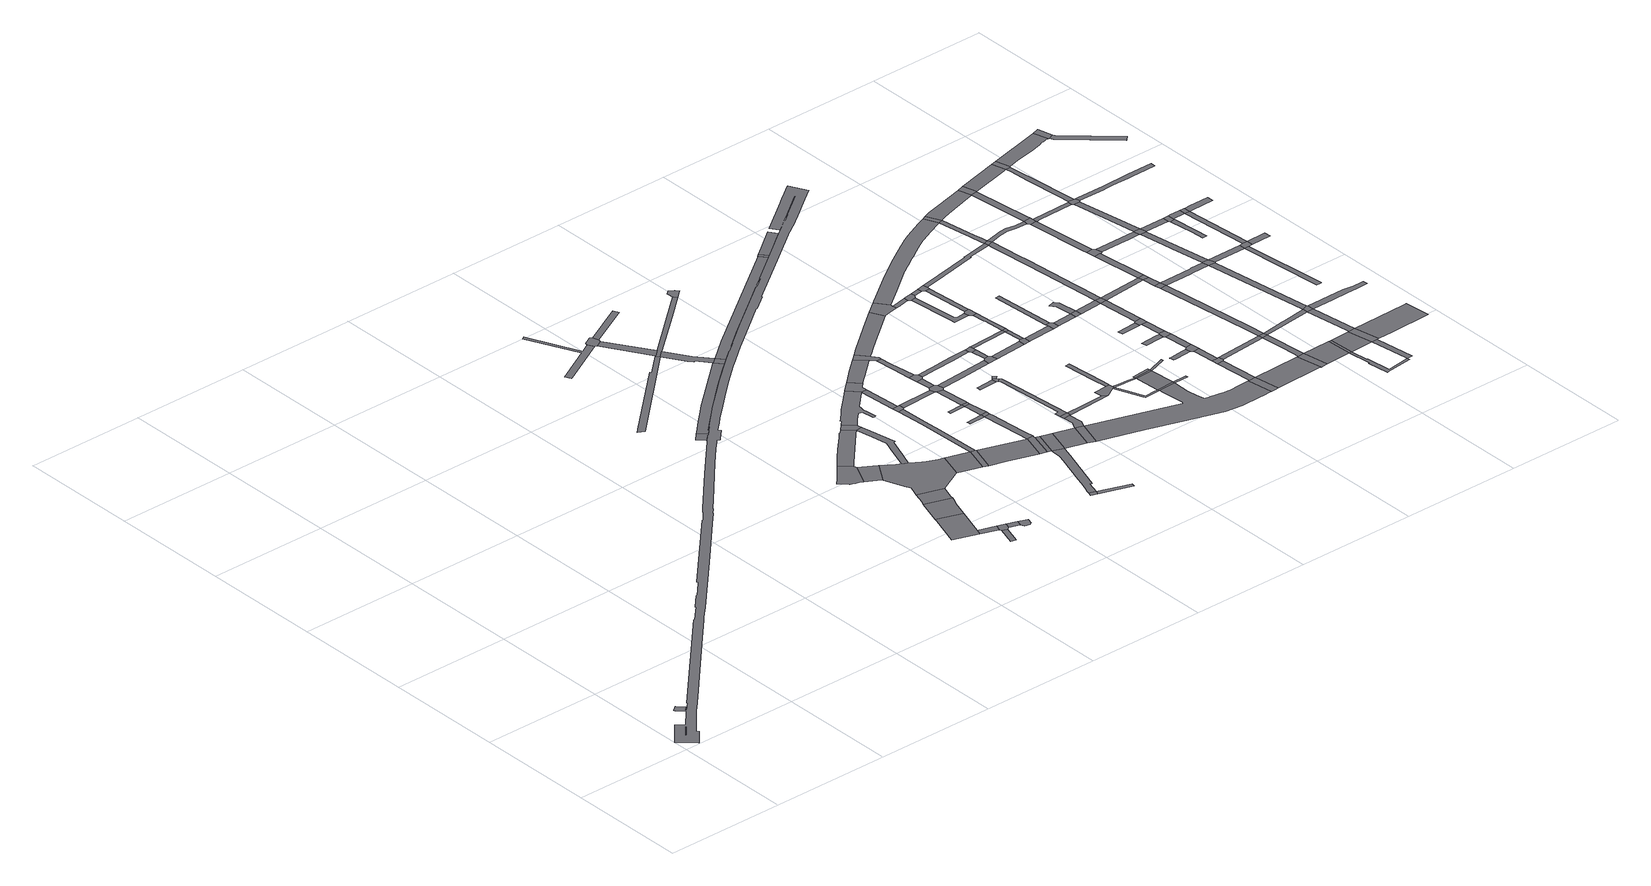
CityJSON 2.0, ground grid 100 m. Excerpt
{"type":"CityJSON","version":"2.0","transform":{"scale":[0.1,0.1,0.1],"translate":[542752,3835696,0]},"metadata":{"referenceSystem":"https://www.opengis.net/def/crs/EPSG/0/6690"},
"CityObjects":{
"road1":{"type":"Road","attributes":{"RoadStructureAttribute.sectionType":"1"},"geometry":[{"type":"MultiSurface","lod":"1","boundaries":[[[0,1,2,3,4,5,6,7,8,9,10,11,12,13,14,15,16,17,18,19,20,21,22,23,24,25,26,27,28,29,30,31,32,33,34,35,36,37,38,39,40,41,42,43,44,45,46,47,48,49,50,51,52,53,54,55,56,57,58,59,60,61,62,63,64,65,66,67,68,69,70,71,72,73,74,75,76,77,78,79,80,81,82,83,84,85,86,87,88,89,90,91,92,93,94,95,96,97,98,99,100,101,102,103,104,105,106,107,108,109,110,111,112,113,114,115,116,117,118,119,120,121,122,123,124,125,126,127,128,129,130,131,132,133,134,135,136,137,138,139,140,141,142,143,144,145,146,147,148]]]}]},
"road2":{"type":"Road","geometry":[{"type":"MultiSurface","lod":"1","boundaries":[[[149,150,151,152,153,154]]]}]},
"road3":{"type":"Road","geometry":[{"type":"MultiSurface","lod":"1","boundaries":[[[155,156,157,158,159,160]]]}]},
"road4":{"type":"Road","attributes":{"RoadStructureAttribute.sectionType":"1"},"geometry":[{"type":"MultiSurface","lod":"1","boundaries":[[[153,152,161,162]]]}]},
"road5":{"type":"Road","geometry":[{"type":"MultiSurface","lod":"1","boundaries":[[[163,164,165,166]]]}]},
"road6":{"type":"Road","attributes":{"RoadStructureAttribute.sectionType":"1"},"geometry":[{"type":"MultiSurface","lod":"1","boundaries":[[[167,149,154,168,169,170]]]}]},
"road7":{"type":"Road","geometry":[{"type":"MultiSurface","lod":"1","boundaries":[[[171,172,173,174,175,176,177,178,179,180,181,182,183,184,185,186]]]}]},
"road8":{"type":"Road","geometry":[{"type":"MultiSurface","lod":"1","boundaries":[[[162,161,163,166,187,188]]]}]},
"road9":{"type":"Road","attributes":{"RoadStructureAttribute.sectionType":"1"},"geometry":[{"type":"MultiSurface","lod":"1","boundaries":[[[188,187,189,190]]]}]},
"road10":{"type":"Road","attributes":{"RoadStructureAttribute.sectionType":"1"},"geometry":[{"type":"MultiSurface","lod":"1","boundaries":[[[191,192,167,170,193,194]]]}]},
"road11":{"type":"Road","attributes":{"RoadStructureAttribute.sectionType":"1"},"geometry":[{"type":"MultiSurface","lod":"1","boundaries":[[[184,183,195,196,197]]]}]},
"road12":{"type":"Road","geometry":[{"type":"MultiSurface","lod":"1","boundaries":[[[190,189,198,199,200,201,202]]]}]},
"road13":{"type":"Road","attributes":{"RoadStructureAttribute.sectionType":"1"},"geometry":[{"type":"MultiSurface","lod":"1","boundaries":[[[203,204,205,206,207,208,209]]]}]},
"road14":{"type":"Road","geometry":[{"type":"MultiSurface","lod":"1","boundaries":[[[210,211,197,196,212,213,214,215,191,194,216,217,218,219,220,221,222,223,224,225]]]}]},
"road15":{"type":"Road","attributes":{"RoadStructureAttribute.sectionType":"1"},"geometry":[{"type":"MultiSurface","lod":"1","boundaries":[[[226,227,228,229,230,231,232,233,171,186,234,235,236,237,238,239,240]]]}]},
"road16":{"type":"Road","attributes":{"RoadStructureAttribute.sectionType":"1"},"geometry":[{"type":"MultiSurface","lod":"1","boundaries":[[[241,242,243,244,245,246,247,248,249,250]]]}]},
"road17":{"type":"Road","attributes":{"RoadStructureAttribute.sectionType":"1"},"geometry":[{"type":"MultiSurface","lod":"1","boundaries":[[[251,252,253,254,255,256,257,258,259,155,160,260,261,262,263,264,265,266]]]}]},
"road18":{"type":"Road","attributes":{"RoadStructureAttribute.sectionType":"1"},"geometry":[{"type":"MultiSurface","lod":"1","boundaries":[[[267,268,269,270,271,272,240,273,274,275,276,225,224]]]}]},
"road19":{"type":"Road","geometry":[{"type":"MultiSurface","lod":"1","boundaries":[[[277,278,279,280,281,282,250,249,283,284,285,286]]]}]},
"road20":{"type":"Road","geometry":[{"type":"MultiSurface","lod":"1","boundaries":[[[287,226,240,272,288,289]]]}]},
"road21":{"type":"Road","attributes":{"RoadStructureAttribute.sectionType":"1"},"geometry":[{"type":"MultiSurface","lod":"1","boundaries":[[[290,219,218,291,292]]]}]},
"road22":{"type":"Road","attributes":{"RoadStructureAttribute.sectionType":"1"},"geometry":[{"type":"MultiSurface","lod":"1","boundaries":[[[293,284,283,294,295]]]}]},
"road23":{"type":"Road","geometry":[{"type":"MultiSurface","lod":"1","boundaries":[[[292,291,296,297,298]]]}]},
"road24":{"type":"Road","geometry":[{"type":"MultiSurface","lod":"1","boundaries":[[[299,300,301,302]]]}]},
"road25":{"type":"Road","geometry":[{"type":"MultiSurface","lod":"1","boundaries":[[[303,304,209,305,306,307,308,251,309]]]}]},
"road26":{"type":"Road","attributes":{"RoadStructureAttribute.sectionType":"1"},"geometry":[{"type":"MultiSurface","lod":"1","boundaries":[[[310,311,312,313,314,315,316,317,318,287,289,319,320,321,322,323,324,325,326,327,328,329,330,331,332,333,334,335]]]}]},
"road27":{"type":"Road","attributes":{"RoadStructureAttribute.sectionType":"1"},"geometry":[{"type":"MultiSurface","lod":"1","boundaries":[[[336,337,286,285,338]]]}]},
"road28":{"type":"Road","geometry":[{"type":"MultiSurface","lod":"1","boundaries":[[[309,251,266,339,340]]]}]},
"road29":{"type":"Road","attributes":{"RoadStructureAttribute.sectionType":"1"},"geometry":[{"type":"MultiSurface","lod":"1","boundaries":[[[341,342,343,344,345,346,347,292,298]]]}]},
"road30":{"type":"Road","attributes":{"RoadStructureAttribute.sectionType":"1"},"geometry":[{"type":"MultiSurface","lod":"1","boundaries":[[[348,349,350,302,301]]]}]},
"road31":{"type":"Road","attributes":{"RoadStructureAttribute.sectionType":"1"},"geometry":[{"type":"MultiSurface","lod":"1","boundaries":[[[351,352,297,296,353,354,355]]]}]},
"road32":{"type":"Road","attributes":{"RoadStructureAttribute.sectionType":"1"},"geometry":[{"type":"MultiSurface","lod":"1","boundaries":[[[356,357,358,359,360,361,362,363,364,365,299,302,366,367,368,369,370]]]}]},
"road33":{"type":"Road","geometry":[{"type":"MultiSurface","lod":"1","boundaries":[[[371,372,373,344,343,374]]]}]},
"road34":{"type":"Road","attributes":{"RoadStructureAttribute.sectionType":"1"},"geometry":[{"type":"MultiSurface","lod":"1","boundaries":[[[375,335,376,373,372]]]}]},
"road35":{"type":"Road","attributes":{"RoadStructureAttribute.sectionType":"1"},"geometry":[{"type":"MultiSurface","lod":"1","boundaries":[[[377,378,295,294,203,209,304,379,380,381]]]}]},
"road36":{"type":"Road","geometry":[{"type":"MultiSurface","lod":"1","boundaries":[[[382,310,335,375,383,384,385]]]}]},
"road37":{"type":"Road","geometry":[{"type":"MultiSurface","lod":"1","boundaries":[[[386,387,355,354,388,389]]]}]},
"road38":{"type":"Road","attributes":{"RoadStructureAttribute.sectionType":"1"},"geometry":[{"type":"MultiSurface","lod":"1","boundaries":[[[389,388,356,390]]]}]},
"road39":{"type":"Road","geometry":[{"type":"MultiSurface","lod":"1","boundaries":[[[391,392,393,394,395]]]}]},
"road40":{"type":"Road","attributes":{"RoadStructureAttribute.sectionType":"1"},"geometry":[{"type":"MultiSurface","lod":"1","boundaries":[[[396,371,374,397]]]}]},
"road41":{"type":"Road","geometry":[{"type":"MultiSurface","lod":"1","boundaries":[[[390,356,370,398]]]}]},
"road42":{"type":"Road","geometry":[{"type":"MultiSurface","lod":"1","boundaries":[[[399,400,401,402,403]]]}]},
"road43":{"type":"Road","attributes":{"RoadStructureAttribute.sectionType":"1"},"geometry":[{"type":"MultiSurface","lod":"1","boundaries":[[[404,405,406,407,395,408,355,387]]]}]},
"road44":{"type":"Road","geometry":[{"type":"MultiSurface","lod":"1","boundaries":[[[409,391,395,407]]]}]},
"road45":{"type":"Road","attributes":{"RoadStructureAttribute.sectionType":"1"},"geometry":[{"type":"MultiSurface","lod":"1","boundaries":[[[410,411,412,382,385,413,414,415,416]]]}]},
"road46":{"type":"Road","attributes":{"RoadStructureAttribute.sectionType":"1"},"geometry":[{"type":"MultiSurface","lod":"1","boundaries":[[[417,403,418,419,420,391,409]]]}]},
"road47":{"type":"Road","geometry":[{"type":"MultiSurface","lod":"1","boundaries":[[[421,399,403,417]]]}]},
"road48":{"type":"Road","attributes":{"RoadStructureAttribute.sectionType":"1"},"geometry":[{"type":"MultiSurface","lod":"1","boundaries":[[[398,370,422,423]]]}]},
"road49":{"type":"Road","attributes":{"RoadStructureAttribute.sectionType":"1"},"geometry":[{"type":"MultiSurface","lod":"1","boundaries":[[[424,425,399,421,426,427]]]}]},
"road50":{"type":"Road","geometry":[{"type":"MultiSurface","lod":"1","boundaries":[[[428,429,396,397,424,427,430,431]]]}]},
"road51":{"type":"Road","attributes":{"RoadStructureAttribute.sectionType":"1"},"geometry":[{"type":"MultiSurface","lod":"1","boundaries":[[[432,433,429,428]]]}]},
"road52":{"type":"Road","geometry":[{"type":"MultiSurface","lod":"1","boundaries":[[[423,422,434,435]]]}]},
"road53":{"type":"Road","geometry":[{"type":"MultiSurface","lod":"1","boundaries":[[[436,437,438,433,432,439,440]]]}]},
"road54":{"type":"Road","geometry":[{"type":"MultiSurface","lod":"1","boundaries":[[[441,410,416,442,443,444,445,446]]]}]},
"road55":{"type":"Road","attributes":{"RoadStructureAttribute.sectionType":"1"},"geometry":[{"type":"MultiSurface","lod":"1","boundaries":[[[447,448,443,442,449,438,437]]]}]},
"road56":{"type":"Road","geometry":[{"type":"MultiSurface","lod":"1","boundaries":[[[450,451,452,377,381,453,454,455,456]]]}]},
"road57":{"type":"Road","attributes":{"RoadStructureAttribute.sectionType":"1"},"geometry":[{"type":"MultiSurface","lod":"1","boundaries":[[[457,458,459,460,423,435]]]}]},
"road58":{"type":"Road","attributes":{"RoadStructureAttribute.sectionType":"1"},"geometry":[{"type":"MultiSurface","lod":"1","boundaries":[[[461,462,340,339,463,464,465,466,467,468,469,470,471,472,473,474,475]]]}]},
"road59":{"type":"Road","geometry":[{"type":"MultiSurface","lod":"1","boundaries":[[[476,477,459,458,478]]]}]},
"road60":{"type":"Road","attributes":{"RoadStructureAttribute.sectionType":"1"},"geometry":[{"type":"MultiSurface","lod":"1","boundaries":[[[479,480,481,482]]]}]},
"road61":{"type":"Road","attributes":{"RoadStructureAttribute.sectionType":"1"},"geometry":[{"type":"MultiSurface","lod":"1","boundaries":[[[483,431,430,484,485]]]}]},
"road62":{"type":"Road","attributes":{"RoadStructureAttribute.sectionType":"1"},"geometry":[{"type":"MultiSurface","lod":"1","boundaries":[[[486,487,488,489,490,491,492,493,477,476]]]}]},
"road63":{"type":"Road","attributes":{"RoadStructureAttribute.sectionType":"1"},"geometry":[{"type":"MultiSurface","lod":"1","boundaries":[[[494,495,496,497,498,499,500,440,439,501,502,503,504,505]]]}]},
"road64":{"type":"Road","geometry":[{"type":"MultiSurface","lod":"1","boundaries":[[[506,479,482,507,489,488,508]]]}]},
"road65":{"type":"Road","geometry":[{"type":"MultiSurface","lod":"1","boundaries":[[[509,510,506,508]]]}]},
"road66":{"type":"Road","attributes":{"RoadStructureAttribute.sectionType":"1"},"geometry":[{"type":"MultiSurface","lod":"1","boundaries":[[[511,512,513,514,515,441,446,516,517,518,519,520,521]]]}]},
"road67":{"type":"Road","attributes":{"RoadStructureAttribute.sectionType":"1"},"geometry":[{"type":"MultiSurface","lod":"1","boundaries":[[[522,523,476,478,524,525]]]}]},
"road68":{"type":"Road","geometry":[{"type":"MultiSurface","lod":"1","boundaries":[[[526,527,483,485,528,529]]]}]},
"road69":{"type":"Road","attributes":{"RoadStructureAttribute.sectionType":"1"},"geometry":[{"type":"MultiSurface","lod":"1","boundaries":[[[530,531,527,526]]]}]},
"road70":{"type":"Road","geometry":[{"type":"MultiSurface","lod":"1","boundaries":[[[532,533,534,494,505,531,530,535]]]}]},
"road71":{"type":"Road","geometry":[{"type":"MultiSurface","lod":"1","boundaries":[[[536,537,538,522,525,539,540,541]]]}]},
"road72":{"type":"Road","geometry":[{"type":"MultiSurface","lod":"1","boundaries":[[[542,543,544,545,546,547,548,549,550,551,552,553,554,555,556,557,558,559,560,435,434,561,562,563,564,565,566,567,568,569]]]}]},
"road73":{"type":"Road","geometry":[{"type":"MultiSurface","lod":"1","boundaries":[[[570,511,521,571,572,573,574,575]]]}]},
"road74":{"type":"Road","attributes":{"RoadStructureAttribute.sectionType":"1"},"geometry":[{"type":"MultiSurface","lod":"1","boundaries":[[[576,529,528,577]]]}]},
"road75":{"type":"Road","attributes":{"RoadStructureAttribute.sectionType":"1"},"geometry":[{"type":"MultiSurface","lod":"1","boundaries":[[[578,579,580,581,537,536]]]}]},
"road76":{"type":"Road","attributes":{"RoadStructureAttribute.sectionType":"1"},"geometry":[{"type":"MultiSurface","lod":"1","boundaries":[[[582,583,584,585,540,539,586,587,588,589,554,590]]]}]},
"road77":{"type":"Road","attributes":{"RoadStructureAttribute.sectionType":"1"},"geometry":[{"type":"MultiSurface","lod":"1","boundaries":[[[591,592,532,535,593]]]}]},
"road78":{"type":"Road","attributes":{"RoadStructureAttribute.sectionType":"1"},"geometry":[{"type":"MultiSurface","lod":"1","boundaries":[[[594,595,541,540,596,597,598,599]]]}]},
"road79":{"type":"Road","attributes":{"RoadStructureAttribute.sectionType":"1"},"geometry":[{"type":"MultiSurface","lod":"1","boundaries":[[[600,601,602,603,573,572,604,605,606,607]]]}]},
"road80":{"type":"Road","geometry":[{"type":"MultiSurface","lod":"1","boundaries":[[[608,609,461,475,610]]]}]},
"road81":{"type":"Road","geometry":[{"type":"MultiSurface","lod":"1","boundaries":[[[611,612,576,577,613,614,615]]]}]},
"road82":{"type":"Road","geometry":[{"type":"MultiSurface","lod":"1","boundaries":[[[616,590,554,553]]]}]},
"road83":{"type":"Road","attributes":{"RoadStructureAttribute.sectionType":"1"},"geometry":[{"type":"MultiSurface","lod":"1","boundaries":[[[617,593,611,615]]]}]},
"road84":{"type":"Road","attributes":{"RoadStructureAttribute.sectionType":"1"},"geometry":[{"type":"MultiSurface","lod":"1","boundaries":[[[618,598,619,590,616]]]}]},
"road85":{"type":"Road","geometry":[{"type":"MultiSurface","lod":"1","boundaries":[[[620,591,593,617]]]}]},
"road86":{"type":"Road","attributes":{"RoadStructureAttribute.sectionType":"1"},"geometry":[{"type":"MultiSurface","lod":"1","boundaries":[[[621,622,623,624,625,626,627,628,629,630,631,632,633]]]}]},
"road87":{"type":"Road","geometry":[{"type":"MultiSurface","lod":"1","boundaries":[[[634,635,600,607,636,626,625,637]]]}]},
"road88":{"type":"Road","geometry":[{"type":"MultiSurface","lod":"1","boundaries":[[[638,599,598,618]]]}]},
"road89":{"type":"Road","geometry":[{"type":"MultiSurface","lod":"1","boundaries":[[[639,640,641,599,638]]]}]},
"road90":{"type":"Road","attributes":{"RoadStructureAttribute.sectionType":"1"},"geometry":[{"type":"MultiSurface","lod":"1","boundaries":[[[642,643,644,645,646,647,591,620]]]}]},
"road91":{"type":"Road","geometry":[{"type":"MultiSurface","lod":"1","boundaries":[[[648,649,650,651,652,653,654,633,632,655,644,643]]]}]},
"road92":{"type":"Road","attributes":{"RoadStructureAttribute.sectionType":"1"},"geometry":[{"type":"MultiSurface","lod":"1","boundaries":[[[656,657,658,608,610,659]]]}]},
"road93":{"type":"Road","attributes":{"RoadStructureAttribute.sectionType":"1"},"geometry":[{"type":"MultiSurface","lod":"1","boundaries":[[[660,614,613,661,662]]]}]},
"road94":{"type":"Road","attributes":{"RoadStructureAttribute.sectionType":"1"},"geometry":[{"type":"MultiSurface","lod":"1","boundaries":[[[663,634,637,664,665]]]}]},
"road95":{"type":"Road","geometry":[{"type":"MultiSurface","lod":"1","boundaries":[[[666,667,616,553]]]}]},
"road96":{"type":"Road","attributes":{"RoadStructureAttribute.sectionType":"1"},"geometry":[{"type":"MultiSurface","lod":"1","boundaries":[[[668,669,670,651,650]]]}]},
"road97":{"type":"Road","geometry":[{"type":"MultiSurface","lod":"1","boundaries":[[[671,663,665,672,673,670,669,674,675]]]}]},
"road98":{"type":"Road","geometry":[{"type":"MultiSurface","lod":"1","boundaries":[[[676,677,638,618]]]}]},
"road99":{"type":"Road","geometry":[{"type":"MultiSurface","lod":"1","boundaries":[[[678,679,660,662,680,681]]]}]},
"road100":{"type":"Road","attributes":{"RoadStructureAttribute.sectionType":"1"},"geometry":[{"type":"MultiSurface","lod":"1","boundaries":[[[682,683,679,678]]]}]},
"road101":{"type":"Road","attributes":{"RoadStructureAttribute.sectionType":"1"},"geometry":[{"type":"MultiSurface","lod":"1","boundaries":[[[684,685,681,680,686,687]]]}]},
"road102":{"type":"Road","geometry":[{"type":"MultiSurface","lod":"1","boundaries":[[[688,689,569,568,690,691,692,693]]]}]},
"road103":{"type":"Road","geometry":[{"type":"MultiSurface","lod":"1","boundaries":[[[694,695,696,697,698,699,700,701,702,703]]]}]},
"road104":{"type":"Road","attributes":{"RoadStructureAttribute.sectionType":"1"},"geometry":[{"type":"MultiSurface","lod":"1","boundaries":[[[704,705,706,707,708,709,710,711,712,713,714,715,716,717,570,575,718,719,720,721,722,723,724,725,726,727,728,729,730,731,732,733]]]}]},
"road105":{"type":"Road","attributes":{"RoadStructureAttribute.sectionType":"1"},"geometry":[{"type":"MultiSurface","lod":"1","boundaries":[[[734,735,689,688]]]}]},
"road106":{"type":"Road","geometry":[{"type":"MultiSurface","lod":"1","boundaries":[[[736,737,738,739,740,741,742,743]]]}]},
"road107":{"type":"Road","geometry":[{"type":"MultiSurface","lod":"1","boundaries":[[[744,684,687,745]]]}]},
"road108":{"type":"Road","geometry":[{"type":"MultiSurface","lod":"1","boundaries":[[[746,747,748,735,734,749,750]]]}]},
"road109":{"type":"Road","geometry":[{"type":"MultiSurface","lod":"1","boundaries":[[[751,752,753,754,684,744]]]}]},
"road110":{"type":"Road","attributes":{"RoadStructureAttribute.sectionType":"1"},"geometry":[{"type":"MultiSurface","lod":"1","boundaries":[[[755,756,757,758,748,747]]]}]},
"road111":{"type":"Road","geometry":[{"type":"MultiSurface","lod":"1","boundaries":[[[759,760,761,762,763,764,765]]]}]},
"road112":{"type":"Road","geometry":[{"type":"MultiSurface","lod":"1","boundaries":[[[766,767,694,703,757,756]]]}]},
"road113":{"type":"Road","attributes":{"RoadStructureAttribute.sectionType":"1"},"geometry":[{"type":"MultiSurface","lod":"1","boundaries":[[[768,769,767,766]]]}]},
"road114":{"type":"Road","attributes":{"RoadStructureAttribute.sectionType":"1"},"geometry":[{"type":"MultiSurface","lod":"1","boundaries":[[[770,771,772,773,774,671,675,775,776,777,778,779]]]}]},
"road115":{"type":"Road","geometry":[{"type":"MultiSurface","lod":"1","boundaries":[[[780,781,736,743,769,768]]]}]},
"road116":{"type":"Road","attributes":{"RoadStructureAttribute.sectionType":"1"},"geometry":[{"type":"MultiSurface","lod":"1","boundaries":[[[782,744,745,783]]]}]},
"road117":{"type":"Road","attributes":{"RoadStructureAttribute.sectionType":"1"},"geometry":[{"type":"MultiSurface","lod":"1","boundaries":[[[784,785,781,780]]]}]},
"road118":{"type":"Road","attributes":{"RoadStructureAttribute.sectionType":"1"},"geometry":[{"type":"MultiSurface","lod":"1","boundaries":[[[786,693,692,787]]]}]},
"road119":{"type":"Road","geometry":[{"type":"MultiSurface","lod":"1","boundaries":[[[788,789,759,765,790,785,784]]]}]},
"road120":{"type":"Road","attributes":{"RoadStructureAttribute.sectionType":"1"},"geometry":[{"type":"MultiSurface","lod":"1","boundaries":[[[791,783,789,788]]]}]},
"road121":{"type":"Road","attributes":{"RoadStructureAttribute.sectionType":"1"},"geometry":[{"type":"MultiSurface","lod":"1","boundaries":[[[792,746,750,793]]]}]},
"road122":{"type":"Road","geometry":[{"type":"MultiSurface","lod":"1","boundaries":[[[794,782,783,791]]]}]},
"road123":{"type":"Road","attributes":{"RoadStructureAttribute.sectionType":"1"},"geometry":[{"type":"MultiSurface","lod":"1","boundaries":[[[795,779,796,797,798,799,782,794,800,801,802,803,804]]]}]},
"road124":{"type":"Road","geometry":[{"type":"MultiSurface","lod":"1","boundaries":[[[805,806,786,787,807,808,809]]]}]},
"road125":{"type":"Road","attributes":{"RoadStructureAttribute.sectionType":"1"},"geometry":[{"type":"MultiSurface","lod":"1","boundaries":[[[810,793,811,812,806,805]]]}]},
"road126":{"type":"Road","attributes":{"RoadStructureAttribute.sectionType":"1"},"geometry":[{"type":"MultiSurface","lod":"1","boundaries":[[[813,794,791,814]]]}]},
"road127":{"type":"Road","geometry":[{"type":"MultiSurface","lod":"1","boundaries":[[[815,816,792,793,810]]]}]},
"road128":{"type":"Road","geometry":[{"type":"MultiSurface","lod":"1","boundaries":[[[817,770,779,795]]]}]},
"road129":{"type":"Road","attributes":{"RoadStructureAttribute.sectionType":"1"},"geometry":[{"type":"MultiSurface","lod":"1","boundaries":[[[818,805,809,819]]]}]},
"road130":{"type":"Road","geometry":[{"type":"MultiSurface","lod":"1","boundaries":[[[820,795,804]]]}]},
"road131":{"type":"Road","attributes":{"RoadStructureAttribute.sectionType":"1"},"geometry":[{"type":"MultiSurface","lod":"1","boundaries":[[[821,822,823,733,824,825,770,817]]]}]},
"road132":{"type":"Road","geometry":[{"type":"MultiSurface","lod":"1","boundaries":[[[826,704,733,823,827]]]}]},
"road133":{"type":"Road","attributes":{"RoadStructureAttribute.sectionType":"1"},"geometry":[{"type":"MultiSurface","lod":"1","boundaries":[[[828,829,830,831,816,815]]]}]},
"road134":{"type":"Road","geometry":[{"type":"MultiSurface","lod":"1","boundaries":[[[832,818,819,833]]]}]},
"road135":{"type":"Road","geometry":[{"type":"MultiSurface","lod":"1","boundaries":[[[834,835,830,829]]]}]},
"road136":{"type":"Road","attributes":{"RoadStructureAttribute.sectionType":"1"},"geometry":[{"type":"MultiSurface","lod":"1","boundaries":[[[836,814,835,834]]]}]},
"road137":{"type":"Road","attributes":{"RoadStructureAttribute.sectionType":"1"},"geometry":[{"type":"MultiSurface","lod":"1","boundaries":[[[837,838,839,833,819,840,841,842,843,844,845]]]}]},
"road138":{"type":"Road","geometry":[{"type":"MultiSurface","lod":"1","boundaries":[[[846,813,814,836]]]}]},
"road139":{"type":"Road","attributes":{"RoadStructureAttribute.sectionType":"1"},"geometry":[{"type":"MultiSurface","lod":"1","boundaries":[[[847,848,849,850,851,852,817,795,820,853,854,855,856,857,858,859]]]}]},
"road140":{"type":"Road","attributes":{"RoadStructureAttribute.sectionType":"1"},"geometry":[{"type":"MultiSurface","lod":"1","boundaries":[[[860,861,862,815,810,863]]]}]},
"road141":{"type":"Road","attributes":{"RoadStructureAttribute.sectionType":"1"},"geometry":[{"type":"MultiSurface","lod":"1","boundaries":[[[864,865,813,846]]]}]},
"road142":{"type":"Road","attributes":{"RoadStructureAttribute.sectionType":"1"},"geometry":[{"type":"MultiSurface","lod":"1","boundaries":[[[866,832,833,867,868]]]}]},
"road143":{"type":"Road","attributes":{"RoadStructureAttribute.sectionType":"1"},"geometry":[{"type":"MultiSurface","lod":"1","boundaries":[[[869,870,871,872,826,827,873,874,875,876,877]]]}]},
"road144":{"type":"Road","geometry":[{"type":"MultiSurface","lod":"1","boundaries":[[[878,879,865,864,880,881,882]]]}]},
"road145":{"type":"Road","attributes":{"RoadStructureAttribute.sectionType":"1"},"geometry":[{"type":"MultiSurface","lod":"1","boundaries":[[[883,884,885,886,845,887]]]}]},
"road146":{"type":"Road","attributes":{"RoadStructureAttribute.sectionType":"1"},"geometry":[{"type":"MultiSurface","lod":"1","boundaries":[[[888,889,890,879,878]]]}]},
"road147":{"type":"Road","geometry":[{"type":"MultiSurface","lod":"1","boundaries":[[[891,892,866,868,884,883,893,894]]]}]},
"road148":{"type":"Road","attributes":{"RoadStructureAttribute.sectionType":"1"},"geometry":[{"type":"MultiSurface","lod":"1","boundaries":[[[895,896,897,834,829,898,899,900]]]}]},
"road149":{"type":"Road","geometry":[{"type":"MultiSurface","lod":"1","boundaries":[[[901,902,859,858,903,904,889,888,905]]]}]},
"road150":{"type":"Road","attributes":{"RoadStructureAttribute.sectionType":"1"},"geometry":[{"type":"MultiSurface","lod":"1","boundaries":[[[863,906,892,891,907]]]}]},
"road151":{"type":"Road","geometry":[{"type":"MultiSurface","lod":"1","boundaries":[[[908,860,863,907,909]]]}]},
"road152":{"type":"Road","attributes":{"RoadStructureAttribute.sectionType":"1"},"geometry":[{"type":"MultiSurface","lod":"1","boundaries":[[[910,911,877,902,901]]]}]},
"road153":{"type":"Road","attributes":{"RoadStructureAttribute.sectionType":"1"},"geometry":[{"type":"MultiSurface","lod":"1","boundaries":[[[882,881,912,913,914,915]]]}]},
"road154":{"type":"Road","geometry":[{"type":"MultiSurface","lod":"1","boundaries":[[[916,869,877,911,917]]]}]},
"road155":{"type":"Road","attributes":{"RoadStructureAttribute.sectionType":"1"},"geometry":[{"type":"MultiSurface","lod":"1","boundaries":[[[900,918,860,908,919,920]]]}]},
"road156":{"type":"Road","attributes":{"RoadStructureAttribute.sectionType":"1"},"geometry":[{"type":"MultiSurface","lod":"1","boundaries":[[[921,922,923,905,888,924,925,926,927]]]}]},
"road157":{"type":"Road","geometry":[{"type":"MultiSurface","lod":"1","boundaries":[[[928,895,900,920,929,930]]]}]},
"road158":{"type":"Road","attributes":{"RoadStructureAttribute.sectionType":"1"},"geometry":[{"type":"MultiSurface","lod":"1","boundaries":[[[931,932,933,894,893,934,935,936]]]}]},
"road159":{"type":"Road","attributes":{"RoadStructureAttribute.sectionType":"1"},"geometry":[{"type":"MultiSurface","lod":"1","boundaries":[[[937,938,939,928,930,940]]]}]},
"road160":{"type":"Road","geometry":[{"type":"MultiSurface","lod":"1","boundaries":[[[941,915,914,937,940,942,943]]]}]},
"road161":{"type":"Road","attributes":{"RoadStructureAttribute.sectionType":"1"},"geometry":[{"type":"MultiSurface","lod":"1","boundaries":[[[944,916,917,945,946,947]]]}]},
"road162":{"type":"Road","attributes":{"RoadStructureAttribute.sectionType":"1"},"geometry":[{"type":"MultiSurface","lod":"1","boundaries":[[[948,949,950,951,909,907,952,953,954,955,956,957]]]}]},
"road163":{"type":"Road","attributes":{"RoadStructureAttribute.sectionType":"1"},"geometry":[{"type":"MultiSurface","lod":"1","boundaries":[[[958,959,941,943,960,961]]]}]},
"road164":{"type":"Road","attributes":{"RoadStructureAttribute.sectionType":"1"},"geometry":[{"type":"MultiSurface","lod":"1","boundaries":[[[962,930,929,963]]]}]},
"road165":{"type":"Road","geometry":[{"type":"MultiSurface","lod":"1","boundaries":[[[964,921,927,958,961,965,966,967,968]]]}]},
"road166":{"type":"Road","attributes":{"RoadStructureAttribute.sectionType":"1"},"geometry":[{"type":"MultiSurface","lod":"1","boundaries":[[[943,942,969,970]]]}]},
"road167":{"type":"Road","attributes":{"RoadStructureAttribute.sectionType":"1"},"geometry":[{"type":"MultiSurface","lod":"1","boundaries":[[[971,972,973,974,975,963]]]}]},
"road168":{"type":"Road","attributes":{"RoadStructureAttribute.sectionType":"1"},"geometry":[{"type":"MultiSurface","lod":"1","boundaries":[[[976,977,978,947,979,980,981,964,968]]]}]},
"road169":{"type":"Road","attributes":{"RoadStructureAttribute.sectionType":"1"},"geometry":[{"type":"MultiSurface","lod":"1","boundaries":[[[982,983,984,985,986,987,988]]]}]},
"road170":{"type":"Road","geometry":[{"type":"MultiSurface","lod":"1","boundaries":[[[989,944,947,978,990]]]}]},
"road171":{"type":"Road","geometry":[{"type":"MultiSurface","lod":"1","boundaries":[[[991,992,993,962,963,975,994]]]}]},
"road172":{"type":"Road","geometry":[{"type":"MultiSurface","lod":"1","boundaries":[[[995,970,969,988,987,996,997]]]}]},
"road173":{"type":"Road","attributes":{"RoadStructureAttribute.sectionType":"1"},"geometry":[{"type":"MultiSurface","lod":"1","boundaries":[[[998,999,997,996,1000,1001]]]}]},
"road174":{"type":"Road","attributes":{"RoadStructureAttribute.sectionType":"1"},"geometry":[{"type":"MultiSurface","lod":"1","boundaries":[[[1000,992,991,1002]]]}]},
"road175":{"type":"Road","attributes":{"RoadStructureAttribute.sectionType":"1"},"geometry":[{"type":"MultiSurface","lod":"1","boundaries":[[[1003,991,994,1004]]]}]},
"road176":{"type":"Road","geometry":[{"type":"MultiSurface","lod":"1","boundaries":[[[1001,1000,1002,1005]]]}]},
"road177":{"type":"Road","attributes":{"RoadStructureAttribute.sectionType":"1"},"geometry":[{"type":"MultiSurface","lod":"1","boundaries":[[[1006,1007,1008,1009,967,966,1010,1011,1012,1013,1014,1015,1016,1017,1018]]]}]},
"road178":{"type":"Road","attributes":{"RoadStructureAttribute.sectionType":"1"},"geometry":[{"type":"MultiSurface","lod":"1","boundaries":[[[1019,989,990,1020,1021,1022,1023,1024,1025,1026]]]}]},
"road179":{"type":"Road","attributes":{"RoadStructureAttribute.sectionType":"1"},"geometry":[{"type":"MultiSurface","lod":"1","boundaries":[[[1027,1028,1029,1005,1002,1030,1031,1032]]]}]},
"road180":{"type":"Road","geometry":[{"type":"MultiSurface","lod":"1","boundaries":[[[1033,1019,1026,1034,1035,1036]]]}]},
"road181":{"type":"Road","attributes":{"RoadStructureAttribute.sectionType":"1"},"geometry":[{"type":"MultiSurface","lod":"1","boundaries":[[[1037,1038,1039,1036,1035,1040,1041,1042,1043]]]}]}
},
"vertices":[
[5598,5330,0],[5591,5324,0],[5550,5295,0],[5513,5267,0],[5466,5233,0],[5404,5187,0],[5157,5005,0],[5156,5004,0],[5117,4975,0],[5160,4909,0],[5203,4940,0],[5250,4975,0],[5255,4969,0],[5267,4977,0],[5262,4983,0],[5295,5007,0],[5540,5188,0],[5552,5188,0],[5340,5033,0],[5343,5029,0],[5253,4963,0],[5249,4968,0],[5206,4936,0],[5162,4905,0],[4896,4710,0],[4617,4505,0],[4621,4499,0],[4526,4430,0],[4523,4435,0],[4103,4128,0],[3895,3971,0],[3897,3967,0],[3803,3894,0],[3800,3899,0],[3691,3812,0],[3479,3638,0],[3351,3526,0],[3217,3406,0],[3018,3218,0],[3022,3214,0],[2936,3130,0],[2931,3133,0],[2571,2753,0],[2252,2406,0],[2218,2369,0],[2222,2365,0],[2145,2280,0],[2140,2284,0],[1560,1675,0],[1564,1664,0],[1550,1649,0],[1443,1537,0],[1440,1538,0],[1438,1537,0],[1437,1536,0],[1434,1535,0],[1328,1427,0],[1330,1415,0],[1256,1343,0],[1210,1296,0],[1204,1302,0],[814,891,0],[425,480,0],[430,476,0],[359,402,0],[351,409,0],[384,445,0],[329,496,0],[284,460,0],[288,451,0],[347,404,0],[354,396,0],[354,395,0],[350,399,0],[208,241,0],[214,235,0],[132,142,0],[124,149,0],[219,258,0],[162,308,0],[3,127,0],[133,10,0],[236,128,0],[221,141,0],[226,147,0],[264,191,0],[313,246,0],[323,258,0],[325,262,0],[340,277,0],[355,295,0],[401,347,0],[480,431,0],[598,555,0],[784,752,0],[1027,1009,0],[1257,1252,0],[1280,1276,0],[1380,1376,0],[1642,1650,0],[1859,1880,0],[2162,2199,0],[2263,2305,0],[2261,2306,0],[2302,2349,0],[2300,2353,0],[2304,2357,0],[2380,2441,0],[2722,2815,0],[2782,2879,0],[2857,2960,0],[2877,2981,0],[2931,3037,0],[2939,3045,0],[2948,3037,0],[2958,3027,0],[2967,3037,0],[3049,3120,0],[3031,3138,0],[3035,3143,0],[3105,3210,0],[3149,3251,0],[3276,3369,0],[3366,3451,0],[3448,3523,0],[3533,3596,0],[3694,3731,0],[3747,3773,0],[3898,3891,0],[3910,3901,0],[4210,4124,0],[4334,4215,0],[4335,4213,0],[4338,4209,0],[4465,4302,0],[4462,4307,0],[4461,4308,0],[4554,4375,0],[4872,4608,0],[5203,4850,0],[5206,4847,0],[5248,4877,0],[5264,4888,0],[5304,4915,0],[5305,4914,0],[5322,4926,0],[5385,4973,0],[5572,5109,0],[5672,5183,0],
[3412,1198,0],[3409,1176,0],[3318,908,0],[3525,838,0],[3541,889,0],[3621,1127,0],
[2885,3205,0],[2827,3146,0],[2882,3091,0],[2931,3139,0],[2936,3135,0],[2946,3145,0],
[3668,790,0],[3685,841,0],
[3674,769,0],[3625,619,0],[3667,605,0],[3715,755,0],
[3481,1406,0],[3669,1268,0],[3684,1296,0],[3699,1337,0],
[3356,2208,0],[3335,2183,0],[3322,2167,0],[3280,2117,0],[3243,2075,0],[3195,2024,0],[3262,1963,0],[3267,1961,0],[3270,1964,0],[3281,1957,0],[3303,1944,0],[3330,1937,0],[3359,1921,0],[3451,2104,0],[3447,2128,0],[3447,2130,0],
[3736,768,0],[3753,818,0],
[3825,740,0],[3841,788,0],
[3532,1541,0],[3497,1439,0],[3703,1369,0],[3738,1471,0],
[3473,1855,0],[3480,1850,0],[3587,2019,0],
[3841,710,0],[3882,699,0],[3889,706,0],[3901,712,0],[3918,762,0],
[3357,4196,0],[3188,4045,0],[3179,4055,0],[2606,3524,0],[2577,3496,0],[2629,3472,0],[3379,4168,0],
[3715,1937,0],[3696,1949,0],[3484,1844,0],[3550,1669,0],[3563,1632,0],[3546,1583,0],[3761,1483,0],[3929,1567,0],[3945,1574,0],[4012,1787,0],[3971,1800,0],[3886,1835,0],[3858,1852,0],[3772,1903,0],[3773,1907,0],[3727,1929,0],
[3702,2566,0],[3667,2530,0],[3664,2534,0],[3662,2535,0],[3625,2496,0],[3510,2375,0],[3431,2292,0],[3389,2246,0],[3478,2163,0],[3676,2377,0],[3732,2437,0],[3752,2460,0],[3772,2478,0],[3776,2482,0],[3782,2488,0],
[3013,4592,0],[3006,4588,0],[2815,5012,0],[2794,5001,0],[2986,4577,0],[2681,4410,0],[2707,4362,0],[2715,4366,0],[3113,4582,0],[3086,4632,0],
[3611,3857,0],[3603,3850,0],[3597,3845,0],[3179,3485,0],[3165,3472,0],[3161,3469,0],[3078,3389,0],[2999,3315,0],[2899,3218,0],[2981,3179,0],[2976,3183,0],[3107,3309,0],[3234,3427,0],[3426,3598,0],[3599,3743,0],[3662,3794,0],
[3815,2018,0],[3860,2140,0],[3877,2188,0],[3893,2189,0],[3846,2449,0],[3838,2493,0],[3783,2483,0],[3807,2344,0],[3831,2210,0],[3806,2141,0],
[3166,4689,0],[3164,4691,0],[3160,4693,0],[3095,4656,0],[3093,4650,0],[3092,4649,0],[3131,4575,0],[3191,4611,0],[3194,4632,0],[3182,4681,0],
[3750,2615,0],[3831,2532,0],[3831,2536,0],
[4187,1732,0],[4139,1514,0],[4205,1726,0],
[3415,4247,0],[3360,4198,0],[3416,4245,0],
[4182,1500,0],[4249,1714,0],[4249,1721,0],
[4480,746,0],[4470,716,0],[4523,698,0],[4534,728,0],
[3552,4024,0],[3435,4215,0],[3380,4166,0],[3485,3992,0],[3516,3955,0],[3526,3963,0],[3658,3893,0],
[4074,2948,0],[4010,2886,0],[3982,2860,0],[3883,2766,0],[3850,2731,0],[3800,2680,0],[3778,2659,0],[3783,2654,0],[3785,2651,0],[3886,2594,0],[3907,2615,0],[3944,2652,0],[3959,2647,0],[3977,2641,0],[3977,2639,0],[3988,2538,0],[4003,2541,0],[4018,2544,0],[4005,2643,0],[4002,2664,0],[4009,2696,0],[4013,2719,0],[4138,2841,0],[4139,2842,0],[4151,2854,0],[4153,2856,0],
[3530,4863,0],[3529,4863,0],[3554,4818,0],
[3707,3830,0],[3659,3891,0],
[4237,2100,0],[4231,2252,0],[4224,2481,0],[4177,2478,0],[4192,2250,0],[4194,2211,0],[4197,2099,0],
[4790,607,0],[4795,621,0],[4799,635,0],
[4618,1595,0],[4364,1677,0],[4315,1459,0],[4565,1381,0],[4630,1591,0],
[4655,1352,0],[4655,1337,0],[4654,1313,0],[4651,1259,0],[4635,1206,0],[4544,934,0],[4529,887,0],[4497,796,0],[4495,793,0],[4488,771,0],[4569,836,0],[4586,830,0],[4717,1221,0],[4746,1308,0],[4751,1321,0],
[4237,2541,0],[4221,2541,0],[4173,2538,0],[4239,2493,0],
[4201,2857,0],[4153,2854,0],
[3983,4727,0],[3764,4541,0],[3437,4217,0],[3800,4524,0],[4003,4697,0],
[4157,3023,0],[4200,2879,0],[4199,2901,0],[4237,2938,0],
[4687,1585,0],[4687,1595,0],[4622,1363,0],[4688,1575,0],
[4722,1564,0],
[4596,2057,0],[4456,2048,0],[4456,2032,0],[4457,2016,0],[4598,2023,0],
[4538,2554,0],[4551,2509,0],
[4818,1533,0],
[4580,2250,0],[4444,2243,0],[4444,2229,0],[4444,2216,0],[4583,2222,0],
[4681,1681,0],[4670,1824,0],[4655,2004,0],[4653,2027,0],[4625,1680,0],
[4650,2061,0],
[4395,3231,0],[4270,3124,0],[4173,3037,0],[4268,2968,0],[4314,3009,0],[4469,3140,0],[4478,3147,0],
[4636,2226,0],[4583,2218,0],[4584,2213,0],[4596,2060,0],
[4634,2255,0],
[4919,1267,0],[4986,1480,0],
[4561,2503,0],[4579,2256,0],[4633,2268,0],[4615,2497,0],
[4607,2584,0],[4555,2579,0],[4632,2515,0],[4628,2567,0],
[4598,2703,0],[4545,2699,0],
[4984,1246,0],[5052,1459,0],
[4611,2764,0],[4590,2783,0],[4539,2779,0],[4617,2726,0],[4612,2764,0],
[4445,3273,0],[4513,3104,0],[4557,3107,0],[4555,3130,0],[4523,3181,0],[4522,3183,0],
[4582,2879,0],[4565,3010,0],[4526,2941,0],
[4034,4784,0],[4011,4810,0],[3981,4783,0],[4042,4729,0],[4061,4746,0],[4073,4755,0],[4049,4784,0],
[5078,1519,0],[5070,1634,0],[5015,1629,0],[5023,1544,0],
[4807,4742,0],[3844,4036,0],[3802,3907,0],[3807,3902,0],[3818,3910,0],[3855,3938,0],[3851,3943,0],[3999,4057,0],[4380,4335,0],[4524,4441,0],[4527,4436,0],[4541,4444,0],[4537,4449,0],[4573,4476,0],[4851,4682,0],
[5079,1672,0],[5011,1667,0],[5082,1635,0],
[4970,2366,0],[4817,2354,0],[4815,2317,0],[4972,2325,0],
[5102,2605,0],[4779,2527,0],[5101,2553,0],
[5033,2301,0],[5028,2329,0],[5015,2341,0],[4993,2323,0],[4998,2313,0],[5003,2304,0],[5041,1724,0],[5006,1719,0],
[5093,2804,0],[5074,2803,0],[5013,2798,0],[4961,2794,0],[4876,2787,0],[4814,2783,0],[4735,2776,0],[4723,2735,0],[4738,2736,0],[4946,2752,0],[4964,2754,0],[5091,2764,0],
[4977,2374,0],[4983,2326,0],[4997,2356,0],
[5025,2381,0],[5002,2401,0],
[4906,3639,0],[4792,3553,0],[4581,3386,0],[4521,3337,0],[4489,3310,0],[4521,3184,0],[4555,3210,0],[4596,3243,0],[4672,3303,0],[4757,3369,0],[4962,3531,0],
[5421,1688,0],[5244,1679,0],[5239,1646,0],[5459,1661,0],
[5159,2626,0],[5120,2621,0],[5184,2560,0],[5180,2612,0],
[5150,2750,0],[5108,2746,0],
[5146,2809,0],[5142,2809,0],[5113,2806,0],[5148,2780,0],
[5561,1764,0],[5526,1761,0],[5415,1755,0],[5544,1709,0],[5564,1717,0],[5563,1734,0],
[6257,1146,0],[6174,1142,0],[6148,1143,0],[6116,1146,0],[6084,1151,0],[6046,1158,0],[6004,1166,0],[5985,1170,0],[5953,1177,0],[5936,1251,0],[5927,1335,0],[5931,1473,0],[5783,1469,0],[5787,1422,0],[5795,1324,0],[5801,1244,0],[5794,1224,0],[5741,1241,0],[5088,1448,0],[5187,1182,0],[5345,1132,0],[5675,1028,0],[5951,941,0],[6100,923,0],[6259,926,0],[6301,929,0],[6379,934,0],[6347,1149,0],
[5012,3718,0],[4996,3538,0],[5097,3557,0],[5090,3592,0],[5090,3603,0],[5090,3613,0],
[5458,2633,0],[5462,2582,0],
[5556,1825,0],[5529,2169,0],[5494,2166,0],[5515,1894,0],
[5754,1483,0],[5658,1478,0],[5647,1507,0],[5605,1612,0],[5582,1614,0],[5635,1481,0],[5644,1460,0],[5762,1468,0],[5778,1484,0],
[5469,2829,0],[5147,2809,0],[5471,2799,0],
[5698,1722,0],[5613,1730,0],[5623,1712,0],[5696,1706,0],[5764,1701,0],[5764,1716,0],
[5222,3619,0],[5168,3608,0],[5159,3606,0],[5132,3601,0],[5135,3564,0],[5135,3562,0],[5139,3563,0],[5223,3580,0],
[4826,4760,0],[4805,4744,0],[4872,4697,0],
[5481,2653,0],[5477,2650,0],[5518,2587,0],[5514,2639,0],[5513,2647,0],
[5931,1490,0],
[5503,2801,0],
[5916,1708,0],[5766,1674,0],
[5501,2831,0],
[5379,3180,0],[5340,3177,0],[5337,3180,0],[5319,3197,0],[5288,3575,0],[5246,3563,0],[5278,3193,0],[5283,3136,0],[5283,3135,0],[5370,3140,0],[5381,3140,0],[5420,3143,0],[5413,3183,0],
[5302,3635,0],[5262,3627,0],[5226,3578,0],[5305,3600,0],
[5916,1725,0],
[5913,1748,0],[5842,1742,0],[5761,1736,0],
[5491,2983,0],[5481,3123,0],[5444,3121,0],[5444,3120,0],[5450,3011,0],[5456,3010,0],
[5480,3136,0],[5475,3198,0],[5475,3204,0],[5434,3202,0],[5434,3201,0],[5433,3201,0],[5428,3196,0],[5430,3133,0],
[5075,4946,0],[5076,4945,0],[4832,4765,0],[5122,4881,0],
[5756,2659,0],[5543,2589,0],[5760,2605,0],
[5374,3649,0],[5308,3600,0],[5381,3612,0],
[6056,1479,0],[6053,1497,0],
[5473,3225,0],[5448,3598,0],[5408,3596,0],
[5439,3662,0],[5383,3611,0],[5387,3608,0],[5446,3621,0],[5446,3624,0],
[6070,1759,0],[6070,1782,0],
[5794,2683,0],[5754,2681,0],[5814,2610,0],[5810,2665,0],
[5761,3198,0],[5721,3195,0],
[5984,2677,0],[5825,2665,0],[5872,2614,0],[5988,2623,0],
[6416,1152,0],[6359,1149,0],[6380,932,0],[6432,935,0],[6446,935,0],[6416,1151,0],
[6291,1769,0],[6250,1766,0],[6140,1756,0],[6126,1755,0],[6125,1755,0],[6128,1735,0],[6131,1715,0],[6143,1716,0],[6251,1723,0],[6296,1726,0],
[6037,4352,0],[5965,4322,0],[5855,4274,0],[5805,4248,0],[5748,4218,0],[5689,4184,0],[5671,4174,0],[5594,4127,0],[5471,4047,0],[5441,4027,0],[5374,3981,0],[5281,3916,0],[5119,3797,0],[5030,3731,0],[5246,3732,0],[5442,3876,0],[5468,3895,0],[5485,3908,0],[5519,3929,0],[5540,3943,0],[5615,3990,0],[5642,4006,0],[5706,4046,0],[5753,4075,0],[5779,4092,0],[5837,4123,0],[5914,4161,0],[5953,4179,0],[6078,4229,0],[6086,4233,0],
[6391,1474,0],[6335,1469,0],
[6282,2048,0],[6248,2046,0],[6109,2039,0],[6107,2039,0],[6110,2016,0],[6113,1993,0],[6248,2001,0],[6279,2002,0],
[6039,2682,0],[6043,2627,0],
[6398,1529,0],[6385,1528,0],[6331,1523,0],[6404,1489,0],[6407,1491,0],
[6022,2843,0],[5991,2876,0],[5939,2859,0],[5974,2815,0],
[6373,1697,0],[6371,1715,0],[6316,1710,0],[6317,1697,0],
[6254,2282,0],[6245,2281,0],[6083,2269,0],[6085,2247,0],[6087,2224,0],[6246,2234,0],[6257,2234,0],
[6365,1793,0],[6310,1788,0],
[6349,1996,0],[6294,1992,0],
[6149,3805,0],[5923,3764,0],[5918,3763,0],[5918,3758,0],[5469,3668,0],[5446,3625,0],[5639,3664,0],[5952,3729,0],[5951,3735,0],[6153,3766,0],
[6344,2060,0],[6289,2056,0],
[6238,2697,0],[6242,2642,0],
[6330,2235,0],[6275,2231,0],
[6829,1166,0],[6864,951,0],
[6325,2302,0],[6269,2298,0],[6270,2235,0],
[6298,2649,0],
[6806,1562,0],[6811,1525,0],
[6293,2699,0],
[6205,3789,0],[6155,3728,0],[6163,3632,0],[6183,3395,0],[6197,3211,0],[6277,2901,0],[6273,2954,0],[6234,3435,0],[6226,3529,0],[6206,3788,0],
[6895,1171,0],[6843,1167,0],[6865,949,0],[6916,953,0],[6930,954,0],
[6864,1536,0],[6812,1525,0],[6830,1319,0],
[6676,2730,0],[6681,2682,0],
[6859,1569,0],[6806,1563,0],
[6187,3823,0],
[7136,1178,0],[7143,962,0],
[6206,3789,0],
[6178,3879,0],[6168,3947,0],[6124,4242,0],[6129,3941,0],[6144,3834,0],
[6072,4366,0],[6124,4245,0],
[6845,1702,0],[6755,2519,0],[6700,2513,0],[6792,1701,0],
[7160,1179,0],[7168,962,0],
[6748,2576,0],[6694,2570,0],
[6736,2688,0],
[7216,607,0],[7191,814,0],[7185,813,0],[7168,767,0],[7159,766,0],[7180,584,0],[7192,586,0],[7414,610,0],[7411,631,0],
[6731,2736,0],
[6476,3845,0],[6398,3862,0],[6342,3857,0],[6315,3851,0],[6230,3831,0],[6193,3824,0],[6230,3795,0],[6298,3810,0],[6326,3815,0],[6382,3826,0],[6457,3813,0],[6554,3813,0],[6563,3848,0],
[7284,1625,0],[7080,1601,0],[7059,1599,0],[7288,1584,0],
[6685,3160,0],[6631,3155,0],
[7326,1184,0],[7171,963,0],[7367,969,0],
[6480,4479,0],[6224,4414,0],[6150,4394,0],[6128,4386,0],[6164,4261,0],[6225,4282,0],[6400,4335,0],[6500,4365,0],[6509,4368,0],
[6677,3238,0],[6623,3233,0],[6700,3161,0],[6709,3168,0],[6699,3222,0],
[7421,971,0],[7367,967,0],[7410,640,0],[7410,639,0],[7461,637,0],
[6627,3790,0],[6571,3785,0],[6620,3258,0],
[7394,1189,0],[7338,1184,0],[7434,971,0],[7394,1187,0],
[7153,2583,0],[7047,2581,0],[7037,2580,0],[6988,2523,0],[7011,2523,0],[7169,2525,0],
[6624,3855,0],[6564,3849,0],[6556,3811,0],[6570,3797,0],[6626,3830,0],
[7325,1283,0],[7344,1585,0],
[7335,1646,0],[7340,1642,0],
[6619,3900,0],[6570,4376,0],
[6939,3170,0],[6950,3170,0],[7066,3171,0],[7062,3225,0],
[6540,4495,0],[6570,4378,0],
[7275,1706,0],[7328,1707,0],[7225,2520,0],
[6970,3839,0],[6638,3830,0],[6635,3830,0],[6636,3790,0],[6643,3790,0],[6656,3791,0],[6970,3800,0],
[7158,2588,0],[7232,2529,0],[7214,2584,0],
[7900,1205,0],[7896,1205,0],[7881,1204,0],[7569,976,0],[7919,990,0],[7919,988,0],
[7074,3163,0],[7115,2885,0],[7118,2867,0],[7128,3163,0],
[7065,3229,0],[7134,3170,0],[7121,3224,0],
[6895,4585,0],[6908,4463,0],[6920,4466,0],[6925,4467,0],
[7758,1629,0],[7758,1630,0],[7758,1633,0],[7680,1645,0],[7543,1588,0],[7673,1590,0],[7757,1592,0],[7758,1592,0],[7863,1594,0],[7860,1631,0],
[6984,3788,0],[7025,3505,0],[7081,3493,0],[7038,3786,0],
[7514,2588,0],[7515,2534,0],
[6979,3848,0],[7047,3799,0],[7048,3800,0],[7038,3838,0],[7029,3838,0],
[7341,3171,0],[7341,3226,0],
[7579,1817,0],[7601,1817,0],[7622,1817,0],[7622,1819,0],[7555,2535,0],
[6988,4290,0],[6982,4330,0],[6970,4472,0],[6933,4424,0],[6947,4246,0],[6971,3943,0],
[7373,2940,0],[7384,2838,0],[7403,2839,0],[7423,2841,0],[7413,2943,0],[7393,3159,0],[7351,3155,0],
[6944,4598,0],[6974,4482,0],
[7590,2591,0],[7547,2589,0],[7540,2589,0],[7591,2535,0],
[7360,3226,0],[7391,3172,0],[7391,3227,0],
[7458,3227,0],[7408,3227,0],[7500,3172,0],[7500,3227,0],
[7547,3173,0],
[7762,2595,0],[7764,2539,0],
[7546,3228,0],
[7767,3846,0],[7549,3844,0],[7312,3841,0],[7067,3838,0],[7275,3801,0],[7309,3802,0],[7359,3802,0],[7412,3803,0],[7512,3803,0],[7550,3804,0],[7560,3804,0],[7612,3804,0],[7767,3805,0],
[7398,4714,0],[6979,4483,0],[7080,4508,0],[7228,4538,0],[7331,4562,0],[7362,4576,0],[7376,4578,0],[7430,4592,0],
[7657,3229,0],[7603,3228,0],[7559,3228,0],[7577,3173,0],[7769,3174,0],[7768,3230,0],
[7457,4729,0],[7430,4585,0],[7439,4582,0],[7488,4607,0],
[7495,4590,0],[7494,4593,0],[7493,4596,0],[7454,4554,0],[7456,4552,0],[7843,4199,0],[7879,4239,0]
]}
